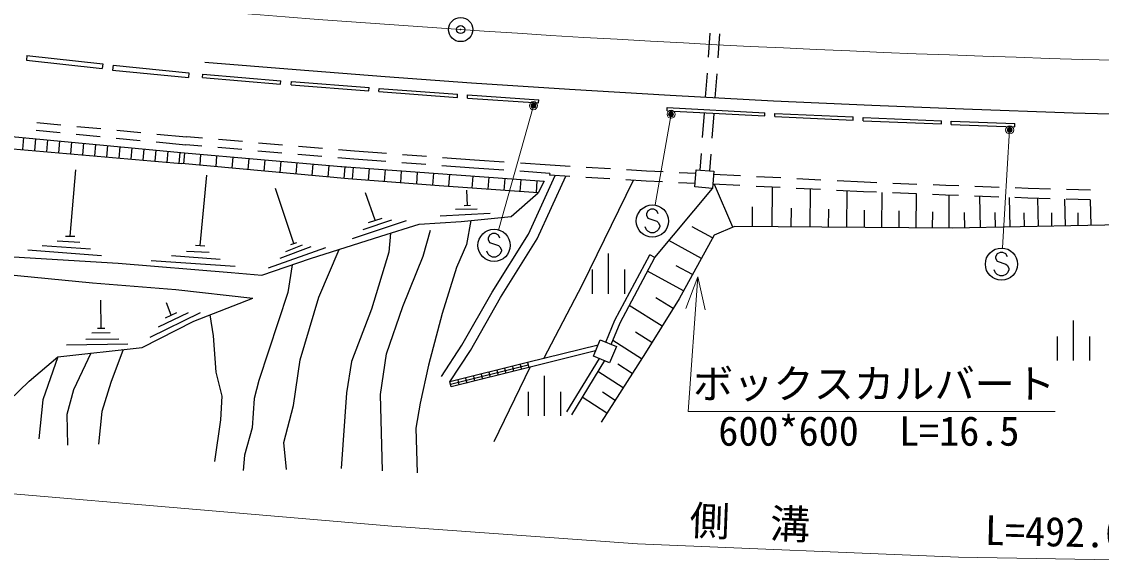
# Model space of a CAD drawing. Units: millimetres at full size, sheet at 1:1000; details may follow other scales. Extents: x -23043849 to 100512, y -219615026 to 21267.
# Drawn here: x -22843643 to -22776558, y -219396133 to -219362400 of the extents above; entities that cross this region are included whole.
import ezdxf
from ezdxf.enums import TextEntityAlignment as Align

# ---------------------------------------------------------------- set-up
doc = ezdxf.new("R2010")
doc.units = ezdxf.units.MM
doc.header["$LTSCALE"] = 1000
doc.header["$PDMODE"] = 32
doc.header["$PDSIZE"] = 500
for name, color, linetype, lineweight in [('M-BGD', 7, 'Continuous', 25), ('M-BMK', 2, 'Continuous', 13), ('M-BMK-SRVR', 3, 'Continuous', 25), ('M-STR-HTXT', 7, 'Continuous', 13), ('M-STR-STRC', 7, 'Continuous', 25)]:
    doc.layers.add(name, color=color, linetype=linetype, lineweight=lineweight)
doc.styles.add('ＭＳ ゴシック', font='')
doc.styles.get('ＭＳ ゴシック').set_extended_font_data('MS Gothic')

msp = doc.modelspace()

# ---------------------------------------------------------------- linework, layer by layer
at = {"layer": 'M-BGD'}
for p, q in [((-22800964, -219364611), (-22800854, -219363115)), ((-22800366, -219364648), (-22800255, -219363152)), ((-22832402, -219365870), (-22832385, -219365671)), ((-22832385, -219365671), (-22827533, -219366086)), ((-22801148, -219367104), (-22801038, -219365608)), ((-22800550, -219367141), (-22800439, -219365645)), ((-22826899, -219366330), (-22826883, -219366131)), ((-22826899, -219366330), (-22822075, -219366705)), ((-22826883, -219366131), (-22822059, -219366506)), ((-22822075, -219366705), (-22822059, -219366506)), ((-22821444, -219366752), (-22821429, -219366553)), ((-22821429, -219366553), (-22816557, -219366912)), ((-22815949, -219367156), (-22815935, -219366956)), ((-22815935, -219366956), (-22811513, -219367258)), ((-22803543, -219367943), (-22803533, -219367743)), ((-22803533, -219367743), (-22797460, -219368061)), ((-22855902, -219368432), (-22833517, -219370562)), ((-22801332, -219369597), (-22801222, -219368101)), ((-22800734, -219369635), (-22800623, -219368139)), ((-22796852, -219368305), (-22796843, -219368105)), ((-22796843, -219368105), (-22791975, -219368328)), ((-22791364, -219368562), (-22791356, -219368362)), ((-22791356, -219368362), (-22786488, -219368558)), ((-22785894, -219368788), (-22785887, -219368588)), ((-22785887, -219368588), (-22781929, -219368736)), ((-22856006, -219369259), (-22833706, -219371228)), ((-22842743, -219369149), (-22841250, -219369295)), ((-22842701, -219368671), (-22841208, -219368815)), ((-22840213, -219368910), (-22838719, -219369053)), ((-22837724, -219369148), (-22836231, -219369291)), ((-22843523, -219369610), (-22843589, -219370355)), ((-22842776, -219369681), (-22842842, -219370421)), ((-22842030, -219369752), (-22842095, -219370487)), ((-22841283, -219369823), (-22841348, -219370553)), ((-22840536, -219369894), (-22840601, -219370619)), ((-22840255, -219369393), (-22838762, -219369539)), ((-22837767, -219369637), (-22836274, -219369783)), ((-22835279, -219369880), (-22833436, -219370061)), ((-22835235, -219369387), (-22833393, -219369563)), ((-22832413, -219369647), (-22833393, -219369563)), ((-22829923, -219369861), (-22831417, -219369733)), ((-22827432, -219370075), (-22828926, -219369947)), ((-22839790, -219369965), (-22839853, -219370685)), ((-22839043, -219370036), (-22839106, -219370751)), ((-22838296, -219370107), (-22838359, -219370817)), ((-22837550, -219370178), (-22837612, -219370883)), ((-22836803, -219370249), (-22836865, -219370949)), ((-22836056, -219370320), (-22836118, -219371015)), ((-22835310, -219370391), (-22835371, -219371081)), ((-22834563, -219370462), (-22834624, -219371147)), ((-22833816, -219370534), (-22833877, -219371213)), ((-22833517, -219370562), (-22833576, -219371240)), ((-22832455, -219370145), (-22833436, -219370061)), ((-22829964, -219370359), (-22831458, -219370231)), ((-22827473, -219370573), (-22828968, -219370445)), ((-22824941, -219370289), (-22826435, -219370161)), ((-22822965, -219370459), (-22823945, -219370375)), ((-22820980, -219370606), (-22822965, -219370459)), ((-22801482, -219371624), (-22801406, -219370595)), ((-22800884, -219371674), (-22800807, -219370632)), ((-22832521, -219370648), (-22832580, -219371330)), ((-22831524, -219370735), (-22831584, -219371420)), ((-22830528, -219370821), (-22830588, -219371510)), ((-22829532, -219370908), (-22829592, -219371601)), ((-22828536, -219370994), (-22828596, -219371691)), ((-22827539, -219371081), (-22827600, -219371781)), ((-22826543, -219371167), (-22826604, -219371871)), ((-22824982, -219370788), (-22826477, -219370659)), ((-22825547, -219371254), (-22825608, -219371962)), ((-22823005, -219370957), (-22823986, -219370873)), ((-22821017, -219371104), (-22823005, -219370957)), ((-22818524, -219371288), (-22820020, -219371178)), ((-22818487, -219370790), (-22819982, -219370679)), ((-22815504, -219371010), (-22817489, -219370863)), ((-22813653, -219371137), (-22815504, -219371010)), ((-22810805, -219371333), (-22812656, -219371206)), ((-22840627, -219375733), (-22840279, -219371615)), ((-22832547, -219376312), (-22832141, -219371951)), ((-22824551, -219371340), (-22824612, -219372052)), ((-22824047, -219371384), (-22823329, -219371446)), ((-22823554, -219371420), (-22823617, -219372142)), ((-22823050, -219371456), (-22823103, -219372186)), ((-22822052, -219371529), (-22822106, -219372264)), ((-22821055, -219371601), (-22821109, -219372342)), ((-22820058, -219371674), (-22820112, -219372420)), ((-22819060, -219371746), (-22819115, -219372498)), ((-22818063, -219371819), (-22818118, -219372576)), ((-22815540, -219371509), (-22817527, -219371362)), ((-22817065, -219371891), (-22817120, -219372649)), ((-22813686, -219371636), (-22815540, -219371509)), ((-22810835, -219371832), (-22812688, -219371705)), ((-22810835, -219371832), (-22810842, -219371952)), ((-22809592, -219372027), (-22810842, -219371952)), ((-22809556, -219371408), (-22810805, -219371333)), ((-22807060, -219371557), (-22808558, -219371468)), ((-22804813, -219371692), (-22806062, -219371617)), ((-22803783, -219371745), (-22804813, -219371692)), ((-22801754, -219371849), (-22802784, -219371796)), ((-22798975, -219371995), (-22800651, -219371911)), ((-22815617, -219371998), (-22815672, -219372749)), ((-22814619, -219372072), (-22814675, -219372818)), ((-22813622, -219372145), (-22813677, -219372887)), ((-22812625, -219372219), (-22812679, -219372956)), ((-22811628, -219372293), (-22811682, -219373025)), ((-22807096, -219372176), (-22808593, -219372087)), ((-22804847, -219372311), (-22806098, -219372236)), ((-22803826, -219372363), (-22804847, -219372311)), ((-22801805, -219372467), (-22802827, -219372415)), ((-22799014, -219372594), (-22800701, -219372509)), ((-22799461, -219375182), (-22800603, -219372514)), ((-22796517, -219372719), (-22798015, -219372644)), ((-22796478, -219372120), (-22797976, -219372045)), ((-22793981, -219372245), (-22795479, -219372170)), ((-22791306, -219372379), (-22792982, -219372295)), ((-22790515, -219372412), (-22791306, -219372379)), ((-22788017, -219372514), (-22789516, -219372453)), ((-22786227, -219372588), (-22787018, -219372555)), ((-22785412, -219372616), (-22786227, -219372588)), ((-22826737, -219376194), (-22827874, -219372777)), ((-22821669, -219374748), (-22822275, -219373052)), ((-22815948, -219373819), (-22815976, -219372869)), ((-22804300, -219377057), (-22800723, -219372769)), ((-22797007, -219375158), (-22796987, -219372695)), ((-22794020, -219372844), (-22795518, -219372769)), ((-22794644, -219375177), (-22794625, -219372813)), ((-22791333, -219372978), (-22793021, -219372894)), ((-22792376, -219375195), (-22792357, -219372927)), ((-22790540, -219373011), (-22791333, -219372978)), ((-22790189, -219375213), (-22790171, -219373026)), ((-22788042, -219373114), (-22789541, -219373052)), ((-22788072, -219375230), (-22788055, -219373113)), ((-22786250, -219373188), (-22787043, -219373155)), ((-22785434, -219373216), (-22786250, -219373188)), ((-22786022, -219375246), (-22786006, -219373196)), ((-22782935, -219373303), (-22784434, -219373251)), ((-22782914, -219372704), (-22784413, -219372651)), ((-22784072, -219375213), (-22784111, -219373262)), ((-22781099, -219372767), (-22781914, -219372739)), ((-22779729, -219372806), (-22781101, -219372767)), ((-22777230, -219372878), (-22778730, -219372835)), ((-22816150, -219373831), (-22815746, -219373806)), ((-22798239, -219375148), (-22798229, -219373917)), ((-22795826, -219375167), (-22795816, -219373986)), ((-22782223, -219375175), (-22782260, -219373327)), ((-22781120, -219373367), (-22781936, -219373338)), ((-22779746, -219373406), (-22781120, -219373367)), ((-22780468, -219375140), (-22780503, -219373384)), ((-22778794, -219375106), (-22778828, -219373432)), ((-22777247, -219373478), (-22778747, -219373435)), ((-22777198, -219375074), (-22777231, -219373478)), ((-22822095, -219374878), (-22821243, -219374619)), ((-22817636, -219374474), (-22814538, -219374297)), ((-22816689, -219374067), (-22815332, -219374033)), ((-22793510, -219375186), (-22793501, -219374052)), ((-22791282, -219375204), (-22791274, -219374111)), ((-22789131, -219375221), (-22789122, -219374163)), ((-22787047, -219375238), (-22787039, -219374213)), ((-22785047, -219375232), (-22785067, -219374257)), ((-22783147, -219375194), (-22783166, -219374270)), ((-22781345, -219375158), (-22781363, -219374280)), ((-22779631, -219375123), (-22779648, -219374286)), ((-22777996, -219375090), (-22778012, -219374292)), ((-22823080, -219375884), (-22819720, -219374756)), ((-22822418, -219375331), (-22820643, -219374726)), ((-22800713, -219375844), (-22801986, -219375148)), ((-22840919, -219375731), (-22840334, -219375735)), ((-22843247, -219376575), (-22838675, -219376943)), ((-22842367, -219376314), (-22839371, -219376525)), ((-22841435, -219376026), (-22840015, -219376107)), ((-22833390, -219376662), (-22831993, -219376724)), ((-22832843, -219376292), (-22832252, -219376331)), ((-22828302, -219377699), (-22824745, -219376433)), ((-22827569, -219377093), (-22825654, -219376371)), ((-22827234, -219376683), (-22826192, -219376278)), ((-22826923, -219376251), (-22826552, -219376137)), ((-22801409, -219377118), (-22803429, -219376013)), ((-22835596, -219377239), (-22830378, -219377600)), ((-22834337, -219376930), (-22831312, -219377170)), ((-22807192, -219376809), (-22807192, -219379309)), ((-22808192, -219377809), (-22808192, -219379309)), ((-22806192, -219377809), (-22806192, -219379309)), ((-22802514, -219379137), (-22804755, -219377911)), ((-22801962, -219378127), (-22802971, -219377575)), ((-22838695, -219381447), (-22838724, -219379707)), ((-22834357, -219380650), (-22834647, -219379880)), ((-22803163, -219380237), (-22804246, -219379559)), ((-22835658, -219382002), (-22832531, -219380470)), ((-22835145, -219381377), (-22833267, -219380482)), ((-22834709, -219380814), (-22834004, -219380486)), ((-22803841, -219381319), (-22805888, -219380038)), ((-22778303, -219380971), (-22778303, -219383471)), ((-22839281, -219381737), (-22838149, -219381718)), ((-22838923, -219381451), (-22838468, -219381443)), ((-22804481, -219382343), (-22805505, -219381702)), ((-22779303, -219381971), (-22779303, -219383471)), ((-22777303, -219381971), (-22777303, -219383471)), ((-22840850, -219382492), (-22837045, -219382430)), ((-22839656, -219382139), (-22837611, -219382106)), ((-22807826, -219382502), (-22812209, -219383591)), ((-22805126, -219383364), (-22806919, -219382216)), ((-22807767, -219383329), (-22809782, -219386661)), ((-22804887, -219382991), (-22807639, -219387289)), ((-22812209, -219383591), (-22817032, -219384791)), ((-22812171, -219383747), (-22816994, -219384947)), ((-22812065, -219383892), (-22814300, -219388506)), ((-22813636, -219383946), (-22813559, -219384257)), ((-22813151, -219383826), (-22813073, -219384136)), ((-22812665, -219383705), (-22812588, -219384015)), ((-22812209, -219383591), (-22812132, -219383902)), ((-22807433, -219383471), (-22809474, -219386847)), ((-22805700, -219384260), (-22806596, -219383686)), ((-22816547, -219384671), (-22816470, -219384981)), ((-22816062, -219384550), (-22815985, -219384861)), ((-22815577, -219384429), (-22815499, -219384740)), ((-22815091, -219384309), (-22815014, -219384619)), ((-22814606, -219384188), (-22814529, -219384498)), ((-22814121, -219384067), (-22814044, -219384378)), ((-22811170, -219384406), (-22811170, -219386906)), ((-22806274, -219385157), (-22807844, -219384151)), ((-22816955, -219385102), (-22817032, -219384791)), ((-22812170, -219385406), (-22812170, -219386906)), ((-22810170, -219385406), (-22810170, -219386906)), ((-22807279, -219386727), (-22808809, -219385748)), ((-22806776, -219385942), (-22807562, -219385439))]:
    msp.add_line(p, q, dxfattribs=at)
for points in [[(-22832402, -219365870), (-22827550, -219366285), (-22827533, -219366086)], [(-22821444, -219366752), (-22816572, -219367111), (-22816557, -219366912)], [(-22815949, -219367156), (-22811527, -219367458), (-22811513, -219367258)], [(-22803543, -219367943), (-22797470, -219368261), (-22797460, -219368061)], [(-22796852, -219368305), (-22791984, -219368528), (-22791975, -219368328)], [(-22791364, -219368562), (-22786496, -219368758), (-22786488, -219368558)], [(-22785894, -219368788), (-22781936, -219368936), (-22781929, -219368736)], [(-22833517, -219370562), (-22824047, -219371384), (-22816614, -219371924), (-22811179, -219372326)], [(-22811179, -219372326), (-22811541, -219373035), (-22817697, -219372609), (-22823352, -219372166), (-22833706, -219371228)], [(-22817551, -219384452), (-22816283, -219382512), (-22814413, -219379219), (-22812155, -219375607), (-22810490, -219371973)], [(-22817032, -219384791), (-22815753, -219382835), (-22813880, -219379537), (-22811608, -219375902), (-22809826, -219372013)], [(-22811204, -219383339), (-22808799, -219378737), (-22805632, -219372264)], [(-22856579, -219376082), (-22854682, -219376141), (-22848810, -219376589), (-22844145, -219377020), (-22837642, -219377421), (-22830618, -219377983), (-22828725, -219378163), (-22825688, -219377129), (-22821328, -219375734), (-22818944, -219374991), (-22816343, -219374822), (-22813233, -219374517), (-22811541, -219373035)], [(-22815729, -219374762), (-22816012, -219376244), (-22816620, -219377672), (-22817507, -219380535), (-22818355, -219383752), (-22818884, -219386119), (-22819160, -219387666), (-22819064, -219390440)], [(-22755550, -219375241), (-22763933, -219374977), (-22773195, -219374993), (-22785818, -219375248), (-22799360, -219375139), (-22800622, -219375679), (-22802783, -219379629), (-22804887, -219382991)], [(-22820725, -219375545), (-22820819, -219376735), (-22821905, -219380262), (-22823148, -219383520), (-22823467, -219385469), (-22823792, -219390175)], [(-22821228, -219390323), (-22821343, -219385564), (-22820976, -219383042), (-22819965, -219380110), (-22818699, -219376975), (-22818235, -219375355)], [(-22827179, -219390243), (-22827346, -219388547), (-22826741, -219386250), (-22826337, -219383418), (-22825167, -219379528), (-22823912, -219376560)], [(-22856695, -219376950), (-22847529, -219377827), (-22839229, -219378639), (-22834063, -219379046), (-22829277, -219379581)], [(-22807352, -219382320), (-22806788, -219380962), (-22804618, -219376888)], [(-22807020, -219382460), (-22806462, -219381116), (-22804300, -219377057), (-22804618, -219376888)], [(-22826843, -219377522), (-22827097, -219379232), (-22828897, -219384704), (-22829193, -219385822), (-22829319, -219387644), (-22829794, -219389350), (-22829883, -219390287)], [(-22845076, -219386559), (-22843181, -219384754), (-22841396, -219383224), (-22836149, -219382651), (-22832947, -219381023), (-22829277, -219379581)], [(-22831948, -219380631), (-22831751, -219381937), (-22831575, -219384196), (-22831204, -219385675), (-22831279, -219387142), (-22831654, -219389737)], [(-22841396, -219383224), (-22842322, -219385896), (-22842575, -219388335)], [(-22839344, -219383000), (-22840421, -219385287), (-22840824, -219386816), (-22840785, -219388714)], [(-22837332, -219382780), (-22838101, -219384825), (-22838663, -219386629), (-22838859, -219388657)], [(-22807982, -219382871), (-22812132, -219383902), (-22816955, -219385102)]]:
    msp.add_lwpolyline(points, dxfattribs=at)
for points in [[(-22801823, -219372677), (-22801733, -219371603), (-22800633, -219371695), (-22800723, -219372769)], [(-22806693, -219382599), (-22807119, -219383604), (-22808114, -219383182), (-22807688, -219382177)]]:
    msp.add_lwpolyline(points, close=True, dxfattribs=at)
at = {"layer": 'M-BMK'}
msp.add_arc((-22748273, -218345172), 1020000, 263.46499, 278.33339, dxfattribs=at)
at = {"layer": 'M-BMK-SRVR'}
msp.add_circle((-22816365, -219362896), 750, dxfattribs=at)
msp.add_point((-22816365, -219362896), dxfattribs=at)
at = {"layer": 'M-STR-HTXT'}
for p, q in [((-22811843, -219367626), (-22814024, -219375357)), ((-22803293, -219368161), (-22804280, -219373796)), ((-22782258, -219369134), (-22782704, -219376470)), ((-22801638, -219378272), (-22802378, -219380224)), ((-22801638, -219378272), (-22801181, -219380309))]:
    msp.add_line(p, q, dxfattribs=at)
for points in [[(-22758904, -219396133), (-22785431, -219395693), (-22805370, -219394864), (-22820644, -219393755), (-22857535, -219390618), (-22889267, -219387015), (-22932776, -219382283), (-22960015, -219379370), (-22973502, -219378237), (-22991634, -219376978), (-23016096, -219375688)], [(-22801638, -219378272), (-22802231, -219386624), (-22779431, -219386624)]]:
    msp.add_lwpolyline(points, dxfattribs=at)
for centre, radius in [((-22811843, -219367626), 150), ((-22811843, -219367626), 120), ((-22811843, -219367626), 90), ((-22811843, -219367626), 60), ((-22811843, -219367626), 30), ((-22811843, -219367626), 20), ((-22803293, -219368161), 150), ((-22803293, -219368161), 120), ((-22803293, -219368161), 90), ((-22803293, -219368161), 60), ((-22803293, -219368161), 30), ((-22803293, -219368161), 20), ((-22782258, -219369134), 150), ((-22782258, -219369134), 120), ((-22782258, -219369134), 90), ((-22782258, -219369134), 60), ((-22782258, -219369134), 30), ((-22782258, -219369134), 20)]:
    msp.add_circle(centre, radius, dxfattribs=at)
for p in [(-22811843, -219367626), (-22803293, -219368161), (-22782258, -219369134)]:
    msp.add_point(p, dxfattribs=at)
at = {"layer": 'M-STR-STRC'}
for p, q in [((-22843312, -219364499), (-22843345, -219364797)), ((-22843312, -219364499), (-22838606, -219365020)), ((-22843345, -219364797), (-22838639, -219365318)), ((-22838606, -219365020), (-22838639, -219365318)), ((-22837963, -219365115), (-22837993, -219365414)), ((-22837963, -219365115), (-22833252, -219365587)), ((-22837993, -219365414), (-22833281, -219365885)), ((-22833252, -219365587), (-22833281, -219365885)), ((-22804728, -219374158), (-22804819, -219374340)), ((-22804819, -219374340), (-22804819, -219374431)), ((-22804819, -219374431), (-22804728, -219374613)), ((-22804546, -219374067), (-22804728, -219374158)), ((-22804728, -219374613), (-22804182, -219374795)), ((-22804364, -219374067), (-22804546, -219374067)), ((-22804182, -219374158), (-22804364, -219374067)), ((-22804091, -219374340), (-22804182, -219374158)), ((-22804819, -219375340), (-22804910, -219375158)), ((-22804182, -219374795), (-22804091, -219374885)), ((-22804091, -219374885), (-22804000, -219375067)), ((-22804000, -219375158), (-22804091, -219375340)), ((-22804000, -219375067), (-22804000, -219375158)), ((-22814564, -219375668), (-22814655, -219375850)), ((-22814655, -219375850), (-22814655, -219375941)), ((-22814655, -219375941), (-22814564, -219376123)), ((-22814382, -219375577), (-22814564, -219375668)), ((-22814200, -219375577), (-22814382, -219375577)), ((-22814018, -219375668), (-22814200, -219375577)), ((-22813928, -219375850), (-22814018, -219375668)), ((-22804728, -219375431), (-22804819, -219375340)), ((-22804546, -219375522), (-22804728, -219375431)), ((-22804364, -219375522), (-22804546, -219375522)), ((-22804182, -219375431), (-22804364, -219375522)), ((-22804091, -219375340), (-22804182, -219375431)), ((-22814655, -219376850), (-22814746, -219376668)), ((-22814564, -219376123), (-22814018, -219376305)), ((-22814018, -219376305), (-22813928, -219376396)), ((-22813928, -219376396), (-22813837, -219376577)), ((-22813837, -219376668), (-22813928, -219376850)), ((-22813837, -219376577), (-22813837, -219376668)), ((-22814564, -219376941), (-22814655, -219376850)), ((-22814382, -219377032), (-22814564, -219376941)), ((-22814200, -219377032), (-22814382, -219377032)), ((-22814018, -219376941), (-22814200, -219377032)), ((-22813928, -219376850), (-22814018, -219376941)), ((-22783037, -219376834), (-22783128, -219377016)), ((-22783128, -219377016), (-22783128, -219377107)), ((-22783128, -219377107), (-22783037, -219377289)), ((-22782855, -219376743), (-22783037, -219376834)), ((-22783037, -219377289), (-22782492, -219377471)), ((-22782674, -219376743), (-22782855, -219376743)), ((-22782492, -219376834), (-22782674, -219376743)), ((-22782401, -219377016), (-22782492, -219376834)), ((-22783128, -219378016), (-22783219, -219377834)), ((-22782492, -219377471), (-22782401, -219377562)), ((-22782401, -219377562), (-22782310, -219377743)), ((-22782310, -219377834), (-22782401, -219378016)), ((-22782310, -219377743), (-22782310, -219377834)), ((-22783037, -219378107), (-22783128, -219378016)), ((-22782855, -219378198), (-22783037, -219378107)), ((-22782674, -219378198), (-22782855, -219378198)), ((-22782492, -219378107), (-22782674, -219378198)), ((-22782401, -219378016), (-22782492, -219378107))]:
    msp.add_line(p, q, dxfattribs=at)
msp.add_lwpolyline([(-22832266, -219364924), (-22826583, -219365383), (-22821064, -219365817), (-22815687, -219366209), (-22809596, -219366607), (-22803345, -219366983), (-22796929, -219367329), (-22790829, -219367600), (-22785130, -219367831), (-22778303, -219368073), (-22773050, -219368216), (-22766086, -219368352), (-22759375, -219368451), (-22752976, -219368508)], dxfattribs=at)
for centre in [(-22804455, -219374795), (-22814291, -219376305), (-22782765, -219377471)]:
    msp.add_circle(centre, 1000, dxfattribs=at)

# ---------------------------------------------------------------- texts
at = {"layer": 'M-STR-HTXT', "style": 'ＭＳ ゴシック'}
msp.add_text('ボックスカルバート', height=1833, dxfattribs=at).set_placement((-22801931, -219386374), align=Align.BOTTOM_LEFT)
msp.add_text('600*600\u3000L=16.5', height=1833, dxfattribs=at).set_placement((-22800360, -219386924), align=Align.TOP_LEFT)
msp.add_text('側\u3000溝', height=1833, rotation=357.752, dxfattribs=at).set_placement((-22798449, -219394994), align=Align.BOTTOM_CENTER)
msp.add_text('L=492.0', height=1833, rotation=358.699, dxfattribs=at).set_placement((-22783826, -219395465), align=Align.BOTTOM_LEFT)

doc.saveas('drawing.dxf')
